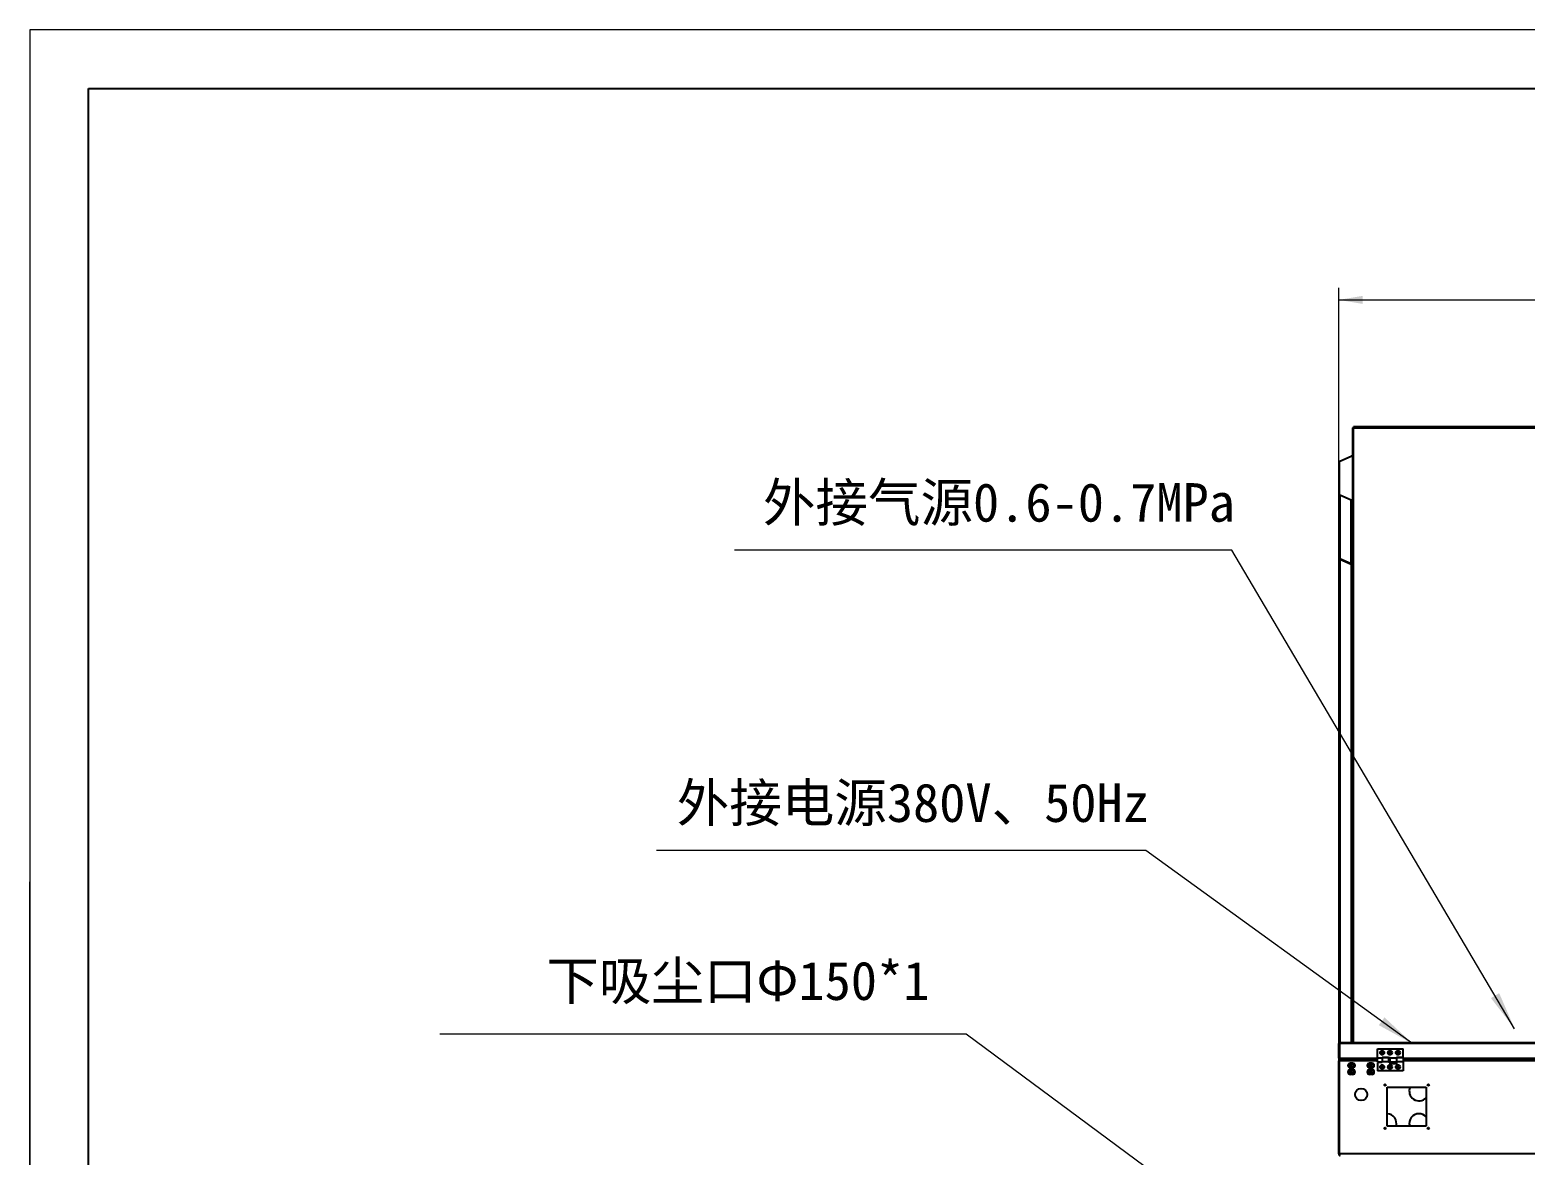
# Model space of a CAD drawing. Header units: millimetres. Extents: x 17243 to 30056, y 9468 to 18529.
# Drawn here: x 17243 to 21903, y 15023 to 18529 of the extents above; entities that cross this region are included whole.
import ezdxf

# ---------------------------------------------------------------- set-up
doc = ezdxf.new("R2010")
doc.units = ezdxf.units.MM
doc.layers.get('0').update_dxf_attribs({"lineweight": 18})
for name, color, linetype, lineweight in [('10', 7, 'Continuous', 18), ('9', 7, 'Continuous', 18), ('尺寸线层', 3, 'Continuous', 18), ('标注线', 6, 'Continuous', 9)]:
    doc.layers.add(name, color=color, linetype=linetype, lineweight=lineweight)
doc.styles.get("Standard").update_dxf_attribs({"font": 'txt.shx'})
doc.styles.add('宋体3.0', font='')
doc.styles.get('宋体3.0').set_extended_font_data('宋体')
doc.dimstyles.new('ISO-25', dxfattribs={"dimscale": 30, "dimtxt": 2.5, "dimasz": 2.5, "dimexe": 1.25, "dimexo": 0.625, "dimtad": 1, "dimdsep": 46, "dimtxsty": 'Standard', "dimcen": 2.5, "dimdle": 5, "dimadec": 0, "dimazin": 0, "dimtfac": 1, "dimtdec": 0, "dimtmove": 0, "dimatfit": 3, "dimfxl": 0, "dimarcsym": 0})

# ---------------------------------------------------------------- blocks, each defined once
blk = doc.blocks.new('*X6')
at = {"layer": '尺寸线层', "linetype": 'Continuous'}
blk.add_hatch(color=0, dxfattribs=at).paths.add_polyline_path([(3041.9, -1036.2), (2936.5, -977), (2954.3, -952.9)], flags=0)
at = {"layer": '尺寸线层', "color": 0, "linetype": 'Continuous'}
for p, q in [((1639.7, 0), (0, 0)), ((3041.9, -1036.2), (1639.7, 0))]:
    blk.add_line(p, q, dxfattribs=at)
at = {"layer": '尺寸线层', "color": 0}
blk.add_line((0, 0), (0, 0), dxfattribs=at)
blk = doc.blocks.new('*X7')
at = {"layer": '标注线', "linetype": 'Continuous'}
blk.add_hatch(color=0, dxfattribs=at).paths.add_polyline_path([(2356.8, -602.9), (2250.8, -544.6), (2268.4, -520.3)], flags=0)
at = {"layer": '标注线', "color": 0, "linetype": 'Continuous'}
for p, q in [((1524.5, 0), (0, 0)), ((2356.8, -602.9), (1524.5, 0))]:
    blk.add_line(p, q, dxfattribs=at)
at = {"layer": '标注线', "color": 0}
blk.add_line((0, 0), (0, 0), dxfattribs=at)
blk = doc.blocks.new('*X8')
at = {"layer": '标注线', "linetype": 'Continuous'}
blk.add_hatch(color=0, dxfattribs=at).paths.add_polyline_path([(2431.2, -1491.5), (2357.2, -1395.8), (2383, -1380.6)], flags=0)
at = {"layer": '标注线', "color": 0, "linetype": 'Continuous'}
for p, q in [((1549.7, 0), (0, 0)), ((2431.2, -1491.5), (1549.7, 0))]:
    blk.add_line(p, q, dxfattribs=at)
at = {"layer": '标注线', "color": 0}
blk.add_line((0, 0), (0, 0), dxfattribs=at)
blk = doc.blocks.new('*X24')
at = {"layer": '尺寸线层', "linetype": 'Continuous'}
for points in [[(21321.8, 17687.3), (21396.8, 17699.8), (21396.8, 17674.8)], [(26093.8, 17687.3), (26018.8, 17699.8), (26018.8, 17674.8)]]:
    blk.add_hatch(color=0, dxfattribs=at).paths.add_polyline_path(points, flags=0)
at = {"layer": '尺寸线层', "color": 0, "linetype": 'Continuous'}
for p, q in [((21321.8, 15074.9), (21321.8, 17724.8)), ((26093.8, 15168.7), (26093.8, 17724.8)), ((21321.8, 17687.3), (26093.8, 17687.3))]:
    blk.add_line(p, q, dxfattribs=at)
at = {"layer": '尺寸线层', "color": 0, "insert": (23707.8, 17743.5), "char_height": 75, "width": 396.429, "attachment_point": 5}
blk.add_mtext('4772', dxfattribs=at)

msp = doc.modelspace()

# ---------------------------------------------------------------- linework, layer by layer
at = {"color": 7, "linetype": 'Continuous', "lineweight": 25}
for p, q in [((21367.702, 17290.105), (21367.702, 17291.605)), ((21367.788, 17291.605), (21367.702, 17291.605)), ((21367.788, 17290.105), (21367.702, 17290.105)), ((21952.984, 17291.605), (21367.788, 17291.605)), ((21367.788, 17288.605), (21367.788, 17291.605)), ((21366.288, 17288.69), (21364.788, 17288.69)), ((21364.788, 17288.605), (21364.788, 17288.69)), ((21364.788, 17288.605), (21364.788, 15373.105)), ((21364.788, 17288.605), (21367.788, 17288.605)), ((21366.288, 17288.605), (21366.288, 17288.69)), ((21366.288, 17288.69), (21367.788, 17288.69)), ((21367.788, 17288.605), (21952.984, 17288.605)), ((21324.989, 17184.45), (21360.989, 17200.248)), ((21324.998, 17184.45), (21360.998, 17200.248)), ((21360.989, 17200.248), (21360.998, 17200.248)), ((21324.778, 17079.507), (21324.778, 17184.254)), ((21324.778, 17184.254), (21324.788, 17184.254)), ((21324.989, 17184.45), (21324.998, 17184.45)), ((21324.989, 17184.446), (21324.989, 17184.45)), ((21324.778, 17079.507), (21324.788, 17079.507)), ((21324.778, 16879.507), (21324.778, 17079.507)), ((21324.788, 16881.043), (21324.788, 17079.507)), ((21324.989, 17079.312), (21324.989, 16880.847)), ((21360.989, 17063.514), (21324.989, 17079.312)), ((21324.989, 17079.312), (21324.998, 17079.312)), ((21360.998, 17063.514), (21324.998, 17079.312)), ((21360.989, 16865.048), (21360.989, 17063.514)), ((21360.989, 17063.514), (21360.998, 17063.514)), ((21360.998, 16865.049), (21360.998, 17063.514)), ((21324.778, 16879.952), (21324.788, 16879.952)), ((21324.778, 16879.952), (21324.778, 16879.951)), ((21324.778, 16879.951), (21324.788, 16879.951)), ((21324.778, 16879.507), (21324.788, 16879.507)), ((21324.788, 16880.973), (21324.788, 16881.043)), ((21324.788, 16880.973), (21324.788, 16879.507)), ((21324.788, 16879.507), (21324.788, 15373.105)), ((21360.989, 16865.048), (21324.989, 16880.847)), ((21324.989, 16879.419), (21324.989, 16879.312)), ((21324.998, 16879.414), (21324.989, 16879.419)), ((21324.989, 16879.312), (21360.989, 16863.514)), ((21360.998, 16864.979), (21324.998, 16880.777)), ((21324.998, 16880.777), (21324.998, 16879.414)), ((21360.989, 16863.62), (21324.998, 16879.414)), ((21360.998, 16865.049), (21360.989, 16865.048)), ((21360.989, 16863.958), (21360.998, 16863.959)), ((21360.998, 16863.514), (21360.989, 16863.62)), ((21360.989, 16863.514), (21360.989, 16863.62)), ((21360.989, 16863.514), (21360.998, 16863.514)), ((21360.998, 16864.979), (21360.998, 16863.514)), ((21360.998, 16863.959), (21360.998, 16863.958)), ((21323.288, 15370.105), (21321.788, 15370.105)), ((21321.788, 15369.344), (21321.788, 15370.105)), ((21321.788, 15324.605), (21321.788, 15369.344)), ((21323.288, 15369.344), (21321.788, 15369.344)), ((21323.288, 15369.344), (21323.288, 15370.105)), ((21323.288, 15324.605), (21323.288, 15369.344)), ((21324.702, 15349.605), (21323.288, 15349.605)), ((21324.702, 15369.344), (21324.702, 15324.605)), ((21324.702, 15369.344), (21324.788, 15369.344)), ((21324.788, 15373.105), (23702.788, 15373.105)), ((21324.788, 15373.105), (21324.788, 15370.105)), ((21324.788, 15370.105), (21324.788, 15369.344)), ((23702.788, 15370.105), (21324.788, 15370.105)), ((21442.288, 15353.605), (21522.288, 15353.605)), ((21442.288, 15325.605), (21442.288, 15353.605)), ((21522.288, 15327.605), (21522.288, 15353.605)), ((21323.288, 15324.605), (21321.788, 15324.605)), ((21321.788, 15026.105), (21321.788, 15316.605)), ((21321.788, 15316.605), (21323.288, 15316.605)), ((21323.288, 15313.129), (21323.288, 15316.605)), ((21323.995, 15316.605), (21323.288, 15316.605)), ((21323.288, 15313.129), (21323.288, 15310.205)), ((21323.288, 15310.205), (21323.288, 15273.005)), ((21323.995, 15026.105), (21323.995, 15316.605)), ((21442.288, 15316.605), (21323.995, 15316.605)), ((21324.788, 15321.605), (21324.788, 15323.105)), ((21324.788, 15323.105), (21324.967, 15323.105)), ((21324.788, 15321.605), (21324.788, 15317.605)), ((21324.788, 15321.605), (21325.495, 15321.605)), ((21324.788, 15317.605), (21324.788, 15316.605)), ((21442.288, 15321.605), (21325.495, 15321.605)), ((21326.788, 15316.605), (21326.788, 15319.605)), ((21326.788, 15319.605), (21382.788, 15319.605)), ((21326.788, 15317.605), (21326.788, 15316.605)), ((21328.788, 15319.605), (21382.788, 15319.605)), ((21365.288, 15309.105), (21358.288, 15309.105)), ((21365.288, 15306.105), (21358.288, 15306.105)), ((21358.288, 15297.105), (21365.288, 15297.105)), ((21365.288, 15294.105), (21358.288, 15294.105)), ((21365.288, 15289.105), (21358.288, 15289.105)), ((21365.288, 15286.105), (21358.288, 15286.105)), ((21382.788, 15316.605), (21382.788, 15321.605)), ((21400.788, 15316.605), (21400.788, 15321.605)), ((21400.788, 15319.605), (21442.288, 15319.605)), ((21400.788, 15319.605), (21417.788, 15319.605)), ((21425.288, 15309.105), (21418.288, 15309.105)), ((21425.288, 15306.105), (21418.288, 15306.105)), ((21418.288, 15297.105), (21425.288, 15297.105)), ((21425.288, 15294.105), (21418.288, 15294.105)), ((21425.288, 15289.105), (21418.288, 15289.105)), ((21425.288, 15286.105), (21418.288, 15286.105)), ((21424.788, 15316.605), (21424.788, 15319.605)), ((21424.788, 15319.087), (21442.288, 15319.087)), ((21442.288, 15325.605), (21457.288, 15325.605)), ((21442.288, 15313.605), (21442.288, 15325.605)), ((21442.288, 15313.605), (21457.288, 15313.605)), ((21442.288, 15311.605), (21442.288, 15285.605)), ((21457.288, 15311.605), (21442.288, 15311.605)), ((21522.288, 15285.605), (21442.288, 15285.605)), ((21457.288, 15327.605), (21477.288, 15327.605)), ((21457.288, 15325.605), (21457.288, 15327.605)), ((21482.288, 15325.605), (21457.288, 15325.605)), ((21457.288, 15325.605), (21457.288, 15313.605)), ((21482.288, 15313.605), (21457.288, 15313.605)), ((21457.288, 15313.605), (21457.288, 15311.605)), ((21477.288, 15327.605), (21477.288, 15325.605)), ((21477.288, 15325.605), (21502.288, 15325.605)), ((21477.288, 15325.605), (21477.288, 15313.605)), ((21477.288, 15313.605), (21502.288, 15313.605)), ((21482.288, 15313.605), (21482.288, 15325.605)), ((21482.288, 15307.412), (21482.288, 15313.605)), ((21502.288, 15307.412), (21482.288, 15307.412)), ((21502.288, 15327.605), (21522.288, 15327.605)), ((21502.288, 15325.605), (21502.288, 15327.605)), ((21522.288, 15325.605), (21502.288, 15325.605)), ((21502.288, 15325.605), (21502.288, 15313.605)), ((21522.288, 15313.605), (21502.288, 15313.605)), ((21502.288, 15313.605), (21502.288, 15307.412)), ((21522.288, 15325.605), (21522.288, 15313.605)), ((23506.288, 15321.605), (21522.288, 15321.605)), ((23506.288, 15316.605), (21522.288, 15316.605)), ((21522.288, 15313.605), (21522.288, 15285.605)), ((21323.288, 15273.005), (21323.288, 15270.08)), ((21323.288, 15070.668), (21323.288, 15270.08)), ((21323.995, 15266.605), (21323.288, 15266.605)), ((21358.288, 15277.105), (21365.288, 15277.105)), ((21365.288, 15274.105), (21358.288, 15274.105)), ((21418.288, 15277.105), (21425.288, 15277.105)), ((21425.288, 15274.105), (21418.288, 15274.105)), ((21473.288, 15113.105), (21473.288, 15234.105)), ((21473.288, 15234.105), (21594.288, 15234.105)), ((21594.288, 15234.105), (21594.288, 15113.105)), ((21594.288, 15113.105), (21473.288, 15113.105)), ((21323.288, 15073.105), (21323.995, 15073.105)), ((21323.288, 15068.105), (21323.288, 15070.668)), ((21323.288, 15028.105), (21323.288, 15068.105)), ((21321.788, 15026.105), (21323.288, 15026.105)), ((21323.288, 15024.685), (21323.288, 15028.105)), ((26091.581, 15026.105), (21323.995, 15026.105))]:
    msp.add_line(p, q, dxfattribs=at)
at = {"color": 8, "linetype": 'Continuous', "lineweight": 25}
for p, q in [((21367.788, 15373.105), (21367.788, 17288.605)), ((21324.998, 16879.308), (21324.998, 15373.105)), ((21360.998, 16863.514), (21360.998, 15373.105)), ((21324.702, 15353.105), (21323.288, 15353.105)), ((21454.803, 15341.875), (21459.773, 15341.875)), ((21479.303, 15341.875), (21484.273, 15341.875)), ((21503.803, 15341.875), (21508.773, 15341.875)), ((21323.995, 15310.205), (21323.288, 15310.205)), ((21324.702, 15324.605), (21442.288, 15324.605)), ((21324.998, 15321.605), (21324.998, 15318.884)), ((21417.788, 15316.605), (21417.788, 15319.605)), ((21522.288, 15324.605), (23506.288, 15324.605)), ((21323.995, 15273.005), (21323.288, 15273.005)), ((21323.288, 15068.105), (21323.995, 15068.105)), ((21323.288, 15028.105), (21323.995, 15028.105))]:
    msp.add_line(p, q, dxfattribs=at)
at = {"color": 7, "linetype": 'Continuous', "lineweight": 25}
for centre, radius in [((21457.288, 15341.605), 6.6), ((21457.288, 15341.605), 3.3), ((21457.288, 15341.605), 2.5), ((21481.788, 15341.605), 6.6), ((21481.788, 15341.605), 3.3), ((21481.788, 15341.605), 2.5), ((21506.288, 15341.605), 6.6), ((21506.288, 15341.605), 3.3), ((21506.288, 15341.605), 2.5), ((21361.788, 15301.605), 3.4), ((21421.788, 15301.605), 3.4), ((21457.288, 15297.605), 6.6), ((21457.288, 15297.605), 3.3), ((21457.288, 15297.605), 2.5), ((21481.788, 15297.605), 6.6), ((21481.788, 15297.605), 3.3), ((21481.788, 15297.605), 2.5), ((21506.288, 15297.605), 6.6), ((21506.288, 15297.605), 3.3), ((21506.288, 15297.605), 2.5), ((21361.788, 15281.605), 3.4), ((21421.788, 15281.605), 3.4), ((21466.288, 15241.105), 2.25), ((21601.288, 15241.105), 2.25), ((21391.788, 15211.605), 19), ((21466.288, 15106.105), 2.25), ((21601.288, 15106.105), 2.25)]:
    msp.add_circle(centre, radius, dxfattribs=at)
for centre, radius, start, end in [((21324.788, 15370.105), 3, 90, 180), ((21324.788, 15370.105), 1.5, 90, 180), ((21328.788, 15317.605), 4, 90, 180), ((21328.788, 15317.605), 2, 90, 180), ((21358.288, 15301.605), 7.5, 90, 270), ((21358.288, 15281.605), 7.5, 90, 270), ((21358.288, 15301.605), 4.5, 90, 270), ((21358.288, 15281.605), 4.5, 90, 270), ((21365.288, 15301.605), 7.5, 270, 90), ((21365.288, 15301.605), 4.5, 270, 90), ((21365.288, 15281.605), 7.5, 270, 90), ((21365.288, 15281.605), 4.5, 270, 90), ((21418.288, 15301.605), 7.5, 90, 270), ((21418.288, 15281.605), 7.5, 90, 270), ((21418.288, 15301.605), 4.5, 90, 270), ((21418.288, 15281.605), 4.5, 90, 270), ((21425.288, 15301.605), 7.5, 270, 90), ((21425.288, 15301.605), 4.5, 270, 90), ((21425.288, 15281.605), 7.5, 270, 90), ((21425.288, 15281.605), 4.5, 270, 90), ((21571.788, 15221.605), 30, 155.375682, 318.590378), ((21471.788, 15121.605), 30, 343.54075, 87.134016), ((21571.788, 15121.605), 30, 90, 196.45925), ((21571.788, 15121.605), 30, 41.409622, 90)]:
    msp.add_arc(centre, radius, start, end, dxfattribs=at)
for centre, start_param, end_param in [((21362.788, 17200.052), 0, 2.67899284), ((21326.788, 17184.254), 2.67899284, 3.14159265), ((21326.788, 17079.507), 3.14159265, 3.60419246), ((21362.788, 17063.709), 3.60419246, 6.28318531), ((21326.788, 16881.043), 3.14159265, 3.60419246), ((21326.788, 16880.973), 3.14159265, 3.60419246), ((21326.788, 16879.952), 3.14159265, 3.60419246), ((21326.788, 16879.507), 3.14159265, 3.60419246), ((21362.788, 16865.245), 3.60419246, 6.28318531), ((21362.788, 16865.175), 3.60419246, 6.28318531), ((21362.788, 16864.154), 3.60419246, 6.28318531), ((21362.788, 16863.709), 3.60419246, 6.28318531)]:
    msp.add_ellipse(centre, major_axis=(2, 0), ratio=0.21884375, start_param=start_param, end_param=end_param, dxfattribs=at)
for points, knots in [([(21321.788, 15324.605), (21321.822, 15324.262), (21321.89, 15323.578), (21322.422, 15322.67), (21323.202, 15321.991), (21324.043, 15321.65), (21324.586, 15321.617), (21324.788, 15321.605)], [0, 0, 0, 0, 1.02443479, 2.04891401, 3.07339332, 4.09787221, 4.70532388, 4.70532388, 4.70532388, 4.70532388]), ([(21323.288, 15324.605), (21323.307, 15324.426), (21323.344, 15324.07), (21323.631, 15323.603), (21324.05, 15323.263), (21324.465, 15323.119), (21324.715, 15323.108), (21324.788, 15323.105)], [0, 0, 0, 0, 0.53326124, 1.06652245, 1.59960519, 2.1326873, 2.35242829, 2.35242829, 2.35242829, 2.35242829]), ([(21325.495, 15321.605), (21325.438, 15321.639), (21325.323, 15321.707), (21325.15, 15322.238), (21324.977, 15323.019), (21324.828, 15323.86), (21324.736, 15324.402), (21324.702, 15324.605)], [0, 0, 0, 0, 0.6851927, 1.3704151, 2.05563758, 2.74085977, 3.14715351, 3.14715351, 3.14715351, 3.14715351]), ([(21321.788, 15026.105), (21321.834, 15025.617), (21321.931, 15024.599), (21322.721, 15023.215), (21323.938, 15022.159), (21325.214, 15021.663), (21326.016, 15021.619), (21326.288, 15021.605)], [0, 0, 0, 0, 1.46033465, 3.0536184, 4.6469916, 6.24036263, 7.05841089, 7.05841089, 7.05841089, 7.05841089]), ([(21323.288, 15026.105), (21323.33, 15025.731), (21323.414, 15024.984), (21324.022, 15024.013), (21324.638, 15023.628), (21324.934, 15023.443)], [0, 0, 0, 0, 1.12279951, 2.2461458, 3.29062542, 3.29062542, 3.29062542, 3.29062542]), ([(21326.288, 15021.605), (21326.13, 15021.651), (21325.8, 15021.748), (21325.296, 15022.537), (21324.778, 15023.754), (21324.344, 15025.03), (21324.083, 15025.832), (21323.995, 15026.105)], [0, 0, 0, 0, 1.07529151, 2.24847774, 3.42172983, 4.59498033, 5.19733565, 5.19733565, 5.19733565, 5.19733565])]:
    msp.add_open_spline(points, degree=3, knots=knots, dxfattribs=at)
at = {"layer": '10', "linetype": 'Continuous', "lineweight": 25}
for p, q in [((17425.726, 18345.46), (29872.309, 18345.46)), ((17425.726, 9772.834), (17425.726, 18345.46))]:
    msp.add_line(p, q, dxfattribs=at)
at = {"layer": '10'}
msp.add_line((17242.681, 9467.758), (17242.681, 15874.347), dxfattribs=at)
at = {"layer": '9', "color": 7}
for p, q in [((30055.858, 18528.505), (17242.681, 18528.505)), ((17242.681, 18528.505), (17242.681, 9467.758))]:
    msp.add_line(p, q, dxfattribs=at)

# ---------------------------------------------------------------- block references
at = {"layer": '尺寸线层', "color": 6}
msp.add_blockref('*X6', (18520.776, 15399.228), dxfattribs=at)
at = {"layer": '标注线'}
for name, p in [('*X8', (19439.04, 16907.761)), ('*X7', (19196.11, 15972.089))]:
    msp.add_blockref(name, p, dxfattribs=at)

# ---------------------------------------------------------------- texts
at = {"layer": '尺寸线层', "color": 6, "insert": (20046.14, 15625.942), "char_height": 120, "width": 1396.42442, "attachment_point": 3, "style": '宋体3.0'}
msp.add_mtext('下吸尘口Φ150*1', dxfattribs=at)
at = {"layer": '标注线', "char_height": 120, "attachment_point": 3, "style": '宋体3.0'}
for s, insert, width in [('外接气源0.6-0.7MPa', (20998.38, 17116.306), 1640.92994), ('外接电源380V、50Hz', (20730.223, 16180.635), 1701.56243)]:
    msp.add_mtext(s, dxfattribs=dict(at, insert=insert, width=width))

# ---------------------------------------------------------------- dimensions: what is measured, and where the dimension line sits
at = {"layer": '尺寸线层'}
dim = msp.add_linear_dim(base=(26093.788, 17687.262), p1=(21321.788, 15056.112), p2=(26093.788, 15149.995), angle=180, dimstyle='ISO-25', override={"dimsah": 1, "dimtfill": 1, "dimtolj": 1, "dimtzin": 8}, dxfattribs=at)
dim.commit()
dim.dimension.update_dxf_attribs({"geometry": '*X24', "text_midpoint": (23707.788, 17743.512)})

doc.saveas('drawing.dxf')
